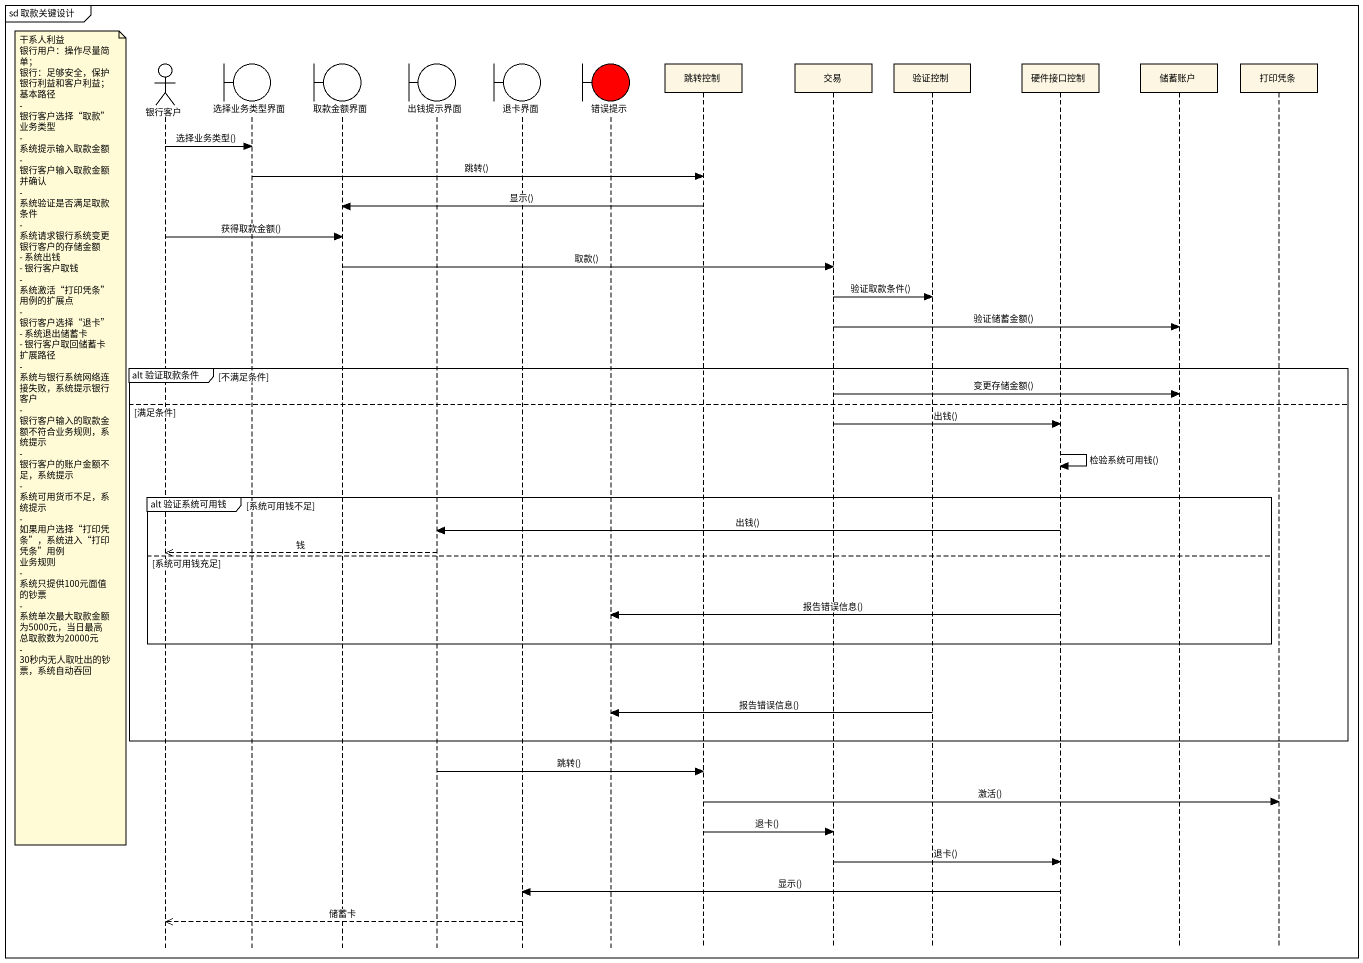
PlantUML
@startuml
mainframe sd 取款关键设计
hide footbox
actor 银行客户
boundary 选择业务类型界面
boundary 取款金额界面
boundary 出钱提示界面
boundary 退卡界面
boundary 错误提示 #FF0000
participant 跳转控制
participant 交易
participant 验证控制
participant 硬件接口控制
participant 储蓄账户
participant 打印凭条

银行客户 -> 选择业务类型界面 : 选择业务类型()
选择业务类型界面 -> 跳转控制 : 跳转()
跳转控制 -> 取款金额界面 : 显示()
银行客户 -> 取款金额界面 : 获得取款金额()
取款金额界面 -> 交易 : 取款()
交易 -> 验证控制 : 验证取款条件()
交易 -> 储蓄账户 : 验证储蓄金额()
group alt 验证取款条件 [不满足条件]
  交易 -> 储蓄账户 : 变更存储金额()
else 满足条件
  交易 -> 硬件接口控制 : 出钱()
  note left of 银行客户
    干系人利益
    银行用户：操作尽量简单；
    银行：足够安全，保护银行利益和客户利益；
    基本路径
    - 银行客户选择“取款”业务类型
    - 系统提示输入取款金额
    - 银行客户输入取款金额并确认
    - 系统验证是否满足取款条件
    - 系统请求银行系统变更银行客户的存储金额
    - 系统出钱
    - 银行客户取钱
    - 系统激活“打印凭条”用例的扩展点
    - 银行客户选择“退卡”
    - 系统退出储蓄卡
    - 银行客户取回储蓄卡
    扩展路径
    - 系统与银行系统网络连接失败，系统提示银行客户
    - 银行客户输入的取款金额不符合业务规则，系统提示
    - 银行客户的账户金额不足，系统提示
    - 系统可用货币不足，系统提示
    - 如果用户选择“打印凭条”，系统进入“打印凭条”用例
    业务规则
    - 系统只提供100元面值的钞票
    - 系统单次最大取款金额为5000元，当日最高总取款数为20000元
    - 30秒内无人取吐出的钞票，系统自动吞回
  end note
  硬件接口控制 -> 硬件接口控制 : 检验系统可用钱()
  group alt 验证系统可用钱 [系统可用钱不足]
    硬件接口控制 -> 出钱提示界面 : 出钱()
    出钱提示界面 -->> 银行客户 : 钱
  else 系统可用钱充足
    硬件接口控制 -> 错误提示 : 报告错误信息()
  end
  验证控制 -> 错误提示 : 报告错误信息()
end
出钱提示界面 -> 跳转控制 : 跳转()
跳转控制 -> 打印凭条 : 激活()
跳转控制 -> 交易 : 退卡()
交易 -> 硬件接口控制 : 退卡()
硬件接口控制 -> 退卡界面 : 显示()
退卡界面 -->> 银行客户 : 储蓄卡
@enduml
